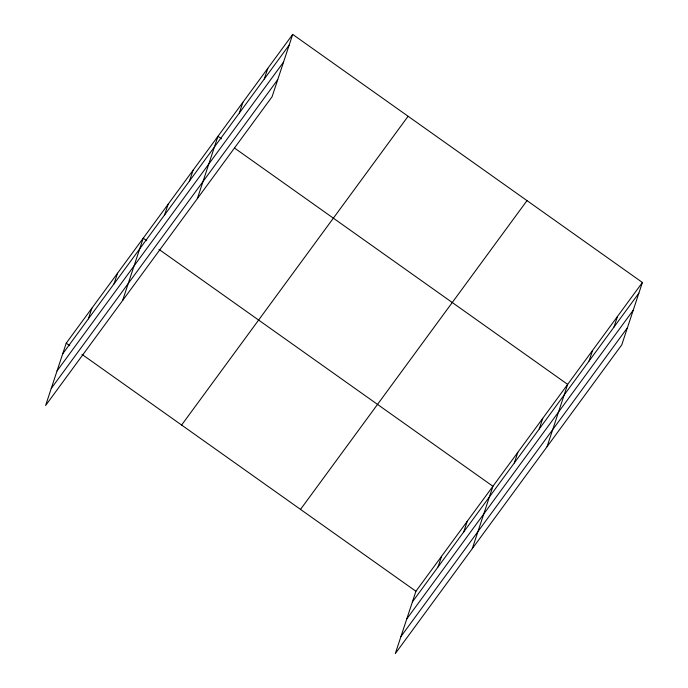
<?xml version="1.0" encoding="UTF-8"?>
<svg xmlns="http://www.w3.org/2000/svg" width="688" height="688" viewBox="0 0 688 688"><rect width="100%" height="100%" fill="white"/><g stroke="black" fill="none" stroke-linecap="round" stroke-linejoin="round"><path stroke-width="1.03" d="M292.701 34.4L66.22 343.183L45.597 405.524L272.078 96.741L292.701 34.4L642.403 282.476L621.78 344.817L395.299 653.6L415.922 591.259L642.403 282.476M88.356 318.854L91.882 308.19M114.027 283.86L117.553 273.188M122.602 300.536L143.224 238.194L146.716 240.68M164.604 214.897L168.13 204.233M189.518 180.935L193.044 170.263M197.344 198.643L217.958 136.301L221.459 138.778M239.347 113.004L242.873 102.331M264.252 79.034L267.787 68.37M438.058 566.929L441.584 556.265M463.729 531.936L467.255 521.272M472.303 548.611L492.926 486.27L158.954 249.357M514.306 462.972L517.84 452.308M539.22 429.011L542.746 418.338M547.046 446.718L567.66 384.377L234.574 148.083M589.048 361.08L592.574 350.407M613.963 327.11L617.489 316.446M62.685 353.856L289.166 45.073M57.052 370.901L283.533 62.118M51.239 388.471L277.72 79.688M181.615 425.046L408.096 116.263M300.518 509.395L526.999 200.612M412.387 601.931L638.868 293.148M406.754 618.976L633.235 310.202M400.941 636.546L627.422 327.763M66.22 343.183L69.712 345.66M81.949 354.346L415.922 591.259"/></g></svg>
